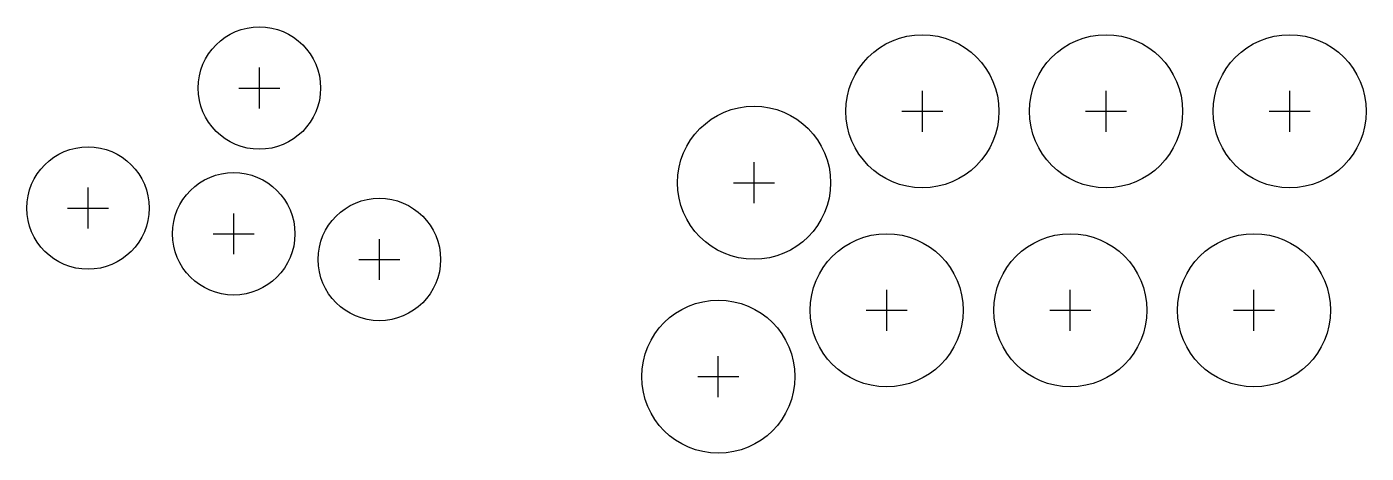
# Model space of a CAD drawing. Header units: millimetres. Extents: x -41 to 222, y -43 to 41.
import ezdxf

# ---------------------------------------------------------------- set-up
doc = ezdxf.new("R2010")
doc.units = ezdxf.units.MM
for name, color, linetype in [('BUTTONS_24', 1, 'Continuous'), ('BUTTONS_30', 5, 'Continuous'), ('REFERENCE', 8, 'Continuous')]:
    doc.layers.add(name, color=color, linetype=linetype)

msp = doc.modelspace()

# ---------------------------------------------------------------- linework, layer by layer
at = {"layer": 'BUTTONS_24'}
for centre in [(5.0358, 28.5594), (-28.5594, 5.0358), (0, 0), (28.5594, -5.0358)]:
    msp.add_circle(centre, 12, dxfattribs=at)
at = {"layer": 'BUTTONS_30'}
for centre in [(135, 24), (171, 24), (207, 24), (102, 10), (128, -15), (164, -15), (200, -15), (95, -28)]:
    msp.add_circle(centre, 15, dxfattribs=at)
at = {"layer": 'REFERENCE'}
for p, q in [((5.0358, 24.5594), (5.0358, 32.5594)), ((1.0358, 28.5594), (9.0358, 28.5594)), ((135, 20), (135, 28)), ((171, 20), (171, 28)), ((207, 20), (207, 28)), ((131, 24), (139, 24)), ((167, 24), (175, 24)), ((203, 24), (211, 24)), ((102, 6), (102, 14)), ((-28.5594, 1.0358), (-28.5594, 9.0358)), ((98, 10), (106, 10)), ((-32.5594, 5.0358), (-24.5594, 5.0358)), ((0, -4), (0, 4)), ((-4, 0), (4, 0)), ((28.5594, -9.0358), (28.5594, -1.0358)), ((24.5594, -5.0358), (32.5594, -5.0358)), ((128, -19), (128, -11)), ((164, -19), (164, -11)), ((200, -19), (200, -11)), ((124, -15), (132, -15)), ((160, -15), (168, -15)), ((196, -15), (204, -15)), ((95, -32), (95, -24)), ((91, -28), (99, -28))]:
    msp.add_line(p, q, dxfattribs=at)

doc.saveas('drawing.dxf')
